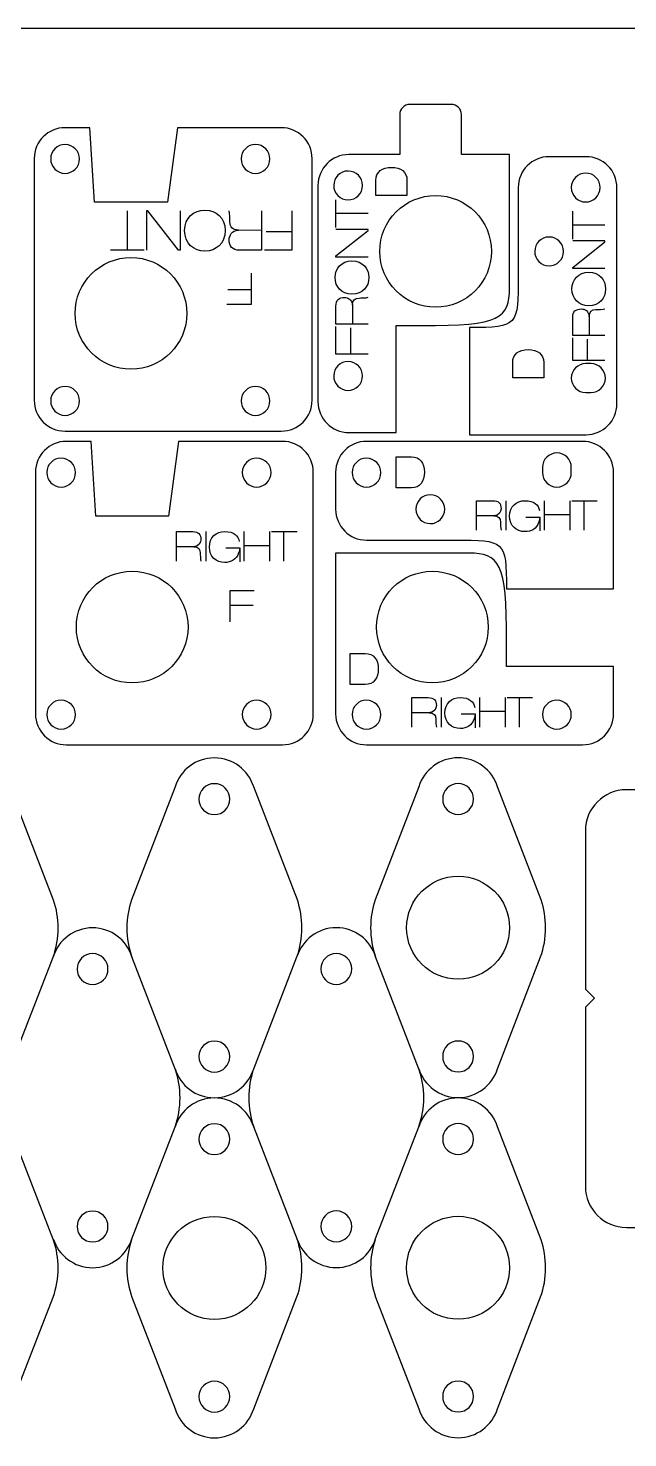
# Model space of a CAD drawing. Extents: x 16 to 1660, y 62 to 1240.
# Drawn here: x 697.8 to 744.4, y 915.9 to 1025.4 of the extents above; entities that cross this region are included whole.
import ezdxf

# ---------------------------------------------------------------- set-up
doc = ezdxf.new("R2010")
doc.units = 0
doc.layers.get('0').update_dxf_attribs({"linetype": 'CONTINUOUS'})

msp = doc.modelspace()

# ---------------------------------------------------------------- linework, layer by layer
at = {"color": 7}
for points in [[(625.826931, 1025.395178), (863.275444, 1025.395178)], [(726.675938, 1018.67716), (726.675938, 1015.576667), (722.723133, 1015.576667)], [(730.676156, 1019.476978), (727.475756, 1019.476978)], [(731.466942, 1015.576384), (731.475973, 1015.576667), (731.475973, 1018.67716)], [(702.966449, 1011.867138), (702.593351, 1017.665676), (700.6717, 1017.665676)], [(717.469849, 1017.665676), (709.394342, 1017.665676), (708.623876, 1011.867138), (702.966449, 1011.867138), (702.966449, 1011.867138)], [(698.271682, 1015.266222), (698.271682, 996.493364)], [(701.791276, 1015.234049), (701.791276, 1015.234049)], [(716.58988, 1015.234049), (716.58988, 1015.234049)], [(719.869302, 996.493364), (719.869302, 1015.266222)], [(735.219651, 1005.65712), (735.219651, 1015.576667), (731.466942, 1015.576667), (731.466942, 1015.576384)], [(741.161276, 1015.412131), (738.289382, 1015.412131)], [(720.32368, 1013.176931), (720.32368, 996.3785)], [(724.824842, 1012.397716), (724.824842, 1013.575429)], [(727.241793, 1013.575429), (727.241793, 1012.397716), (724.824842, 1012.397716), (724.824842, 1012.397716)], [(735.889929, 1013.012678), (735.888236, 1006.142824), (735.888236, 1006.142824)], [(743.561293, 996.214247), (743.561293, 1013.012113)], [(721.718704, 1009.903153), (721.718704, 1012.061024)], [(722.663867, 1012.057356), (722.663867, 1012.057356)], [(741.129102, 1011.89282), (741.129102, 1011.89282)], [(705.497982, 1011.194884), (705.497982, 1008.149142)], [(709.604033, 1011.194884), (709.604033, 1008.149142), (709.49312, 1008.149142), (707.093102, 1011.194884), (706.99376, 1011.194884), (706.99376, 1008.149142)], [(715.940204, 1011.194884), (715.940204, 1008.149142), (714.264087, 1008.149142)], [(718.302122, 1011.194884), (718.302122, 1008.149142), (716.1657, 1008.149142)], [(724.219476, 1010.988298), (721.718704, 1010.988298)], [(740.121851, 1009.011049), (740.121851, 1011.168356)], [(714.148658, 1009.706444), (714.153173, 1009.714629), (715.940204, 1009.720273)], [(724.219476, 1007.616024), (721.718704, 1007.616024), (721.718704, 1007.7069), (724.219476, 1009.677376), (724.219476, 1009.75922), (721.718704, 1009.75922)], [(742.623187, 1010.095911), (740.121569, 1010.095911)], [(718.302122, 1009.565333), (716.289031, 1009.565333)], [(742.623187, 1006.723073), (740.121569, 1006.723073), (740.121569, 1006.814231), (742.623187, 1008.785271), (742.623187, 1008.867116), (740.121569, 1008.867116)], [(706.8185, 1008.149142), (704.191576, 1008.149142)], [(711.54036, 1008.081409), (711.54036, 1008.081409)], [(738.284302, 1006.932764), (738.284302, 1006.932764)], [(715.125993, 1006.354773), (715.125993, 1003.938387), (713.243853, 1003.938387)], [(721.66226, 1006.025702), (721.66226, 1006.025702)], [(715.125993, 1005.061913), (713.322029, 1005.061913)], [(740.065971, 1005.133316), (740.065971, 1005.133316)], [(710.131507, 1003.238758), (710.131507, 1003.238758)], [(724.219476, 1002.412411), (721.718704, 1002.412411), (721.718704, 1003.789091)], [(722.997736, 1003.883353), (723.004227, 1003.879967)], [(723.003944, 1003.879967), (723.00846, 1002.412411)], [(729.467962, 1003.717124), (729.467962, 1003.717124)], [(724.219476, 1000.072224), (721.718704, 1000.072224), (721.718704, 1002.227273)], [(722.723133, 993.979329), (726.408391, 993.979329), (726.408391, 1002.306013), (729.468244, 1002.306013)], [(722.88146, 1000.072224), (722.88146, 1002.125673)], [(732.112949, 1002.133293), (732.112949, 993.814511), (741.161276, 993.814511)], [(742.623187, 1001.51946), (740.121569, 1001.51946), (740.121569, 1002.896704)], [(741.401164, 1002.990967), (741.407656, 1002.987862), (741.412171, 1001.51946)], [(742.623187, 999.580311), (740.121569, 999.580311), (740.121569, 1001.334887)], [(741.284607, 999.580311), (741.284607, 1001.233287)], [(735.458693, 998.240884), (735.458693, 999.418598)], [(737.875362, 999.418598), (737.875362, 998.240884), (735.458693, 998.240884), (735.458693, 998.240884)], [(741.545944, 999.333649), (741.138133, 999.333649)], [(722.663867, 997.259033), (722.663867, 997.259033)], [(741.130796, 997.093933), (741.538607, 997.093933), (741.538607, 997.093933)], [(701.791276, 996.434098), (701.791276, 996.434098)], [(716.589316, 996.434098), (716.589316, 996.434098)], [(700.6717, 994.093629), (717.469849, 994.093629)], [(703.060711, 987.497813), (702.687331, 993.297198), (700.766244, 993.297198)], [(717.563547, 993.297198), (709.48804, 993.297198), (708.717573, 987.497813), (703.060711, 987.497813), (703.060711, 987.497813)], [(740.894293, 993.297198), (724.096709, 993.297198)], [(726.404722, 992.10114), (727.582718, 992.10114)], [(727.582718, 989.684471), (726.404722, 989.684471), (726.404722, 992.10114), (726.404722, 992.10114)], [(737.774891, 991.282131), (737.774891, 990.874038)], [(740.014324, 990.866982), (740.014324, 991.274511), (740.014324, 991.274511)], [(698.366227, 990.896898), (698.366227, 972.124322)], [(701.485064, 990.865289), (701.485064, 990.865289)], [(716.683578, 990.865853), (716.683578, 990.865853)], [(719.963, 972.124322), (719.963, 990.896898)], [(721.696973, 990.896898), (721.696973, 988.024722)], [(725.216567, 990.865289), (725.216567, 990.865289)], [(734.975529, 981.849418), (743.293747, 981.849418), (743.293747, 990.896898)], [(730.17634, 988.020207), (730.17634, 988.020207)], [(732.653404, 986.388116), (732.653404, 988.686251), (733.918042, 988.686251)], [(734.935736, 988.686251), (734.935736, 986.388116)], [(737.922776, 986.388116), (737.922776, 988.686251)], [(739.891558, 988.686251), (739.891558, 986.388116)], [(740.048191, 988.686251), (742.029673, 988.686251)], [(741.006618, 986.388962), (741.006618, 988.665931)], [(734.004684, 987.51136), (734.001862, 987.505433), (732.653404, 987.5012)], [(736.489933, 987.415122), (737.570844, 987.415122), (737.570844, 986.337598)], [(737.922776, 987.617193), (739.89184, 987.617193)], [(709.322093, 983.988944), (709.322093, 986.286516), (710.587013, 986.286516)], [(711.604424, 986.286233), (711.604424, 983.988662)], [(714.591464, 983.988944), (714.591464, 986.286516)], [(716.560529, 986.286233), (716.560529, 983.988662)], [(716.717162, 986.286233), (718.698927, 986.286233)], [(717.675871, 983.988944), (717.675871, 986.265913)], [(724.096427, 985.625551), (730.96628, 985.623858), (730.96628, 985.623858)], [(710.673938, 985.111624), (710.670833, 985.105698), (709.322093, 985.101464)], [(713.158904, 985.015104), (714.239816, 985.015104), (714.239816, 983.93758)], [(714.591464, 985.217458), (716.560529, 985.217458)], [(721.696973, 984.620558), (721.696973, 972.124322)], [(731.61652, 984.620558), (721.696973, 984.620558), (721.696973, 984.620558)], [(713.492773, 979.283736), (713.492773, 981.700122), (715.374913, 981.700122)], [(713.492773, 980.576596), (715.296738, 980.576596)], [(710.225487, 978.869716), (710.225487, 978.869716)], [(733.556233, 978.869433), (733.556233, 978.869433)], [(743.293747, 972.124322), (743.293747, 975.809298), (734.967344, 975.809298), (734.967344, 978.869433)], [(722.821064, 976.823887), (723.998778, 976.823887)], [(723.998778, 974.407218), (722.821064, 974.407218), (722.821064, 976.823887), (722.821064, 976.823887)], [(727.627309, 971.093647), (727.627309, 973.390936), (728.891664, 973.390936)], [(729.909358, 973.390936), (729.909358, 971.093647)], [(732.896398, 971.093647), (732.896398, 973.390936)], [(734.865462, 973.390936), (734.865462, 971.093647)], [(735.021813, 973.390936), (737.003578, 973.390936)], [(735.980522, 971.093929), (735.980522, 973.370616)], [(701.485064, 972.065056), (701.485064, 972.065056)], [(716.683296, 972.065056), (716.683296, 972.065056)], [(725.216567, 972.065056), (725.216567, 972.065056)], [(728.978589, 972.216609), (728.975484, 972.2104), (727.627309, 972.205884)], [(731.463556, 972.120653), (732.544749, 972.120653), (732.544749, 971.042282)], [(732.896398, 972.323289), (734.865462, 972.323289)], [(740.01376, 972.065056), (740.01376, 972.065056)], [(700.766244, 969.724587), (717.563547, 969.724587)], [(724.096709, 969.724587), (740.894293, 969.724587)], [(699.779031, 957.662691), (696.387849, 966.446576)], [(709.219647, 966.458993), (705.827053, 957.67144)], [(718.721504, 957.67144), (715.330604, 966.455042)], [(728.16212, 966.46746), (724.769527, 957.679624)], [(737.66426, 957.679624), (734.273078, 966.463227)], [(745.310789, 966.230393), (744.30636, 966.230393)], [(713.474429, 965.503107), (713.474429, 965.503107)], [(732.417184, 965.511573), (732.417184, 965.511573)], [(741.106524, 963.030558), (741.106524, 950.7474), (741.812927, 950.040433), (741.106524, 949.334313), (741.106524, 935.430636), (741.106524, 935.430636)], [(731.217176, 959.511247), (731.217176, 959.511247)], [(696.387849, 944.543027), (699.746576, 953.232931)], [(709.25182, 944.470778), (705.861484, 953.25438)], [(715.330604, 944.551776), (718.689049, 953.241962)], [(728.194576, 944.479244), (724.803958, 953.262847)], [(734.27336, 944.560242), (737.631804, 953.249864)], [(704.005027, 952.302727), (704.005027, 952.302727)], [(722.9475, 952.311476), (722.9475, 952.311476)], [(713.474429, 945.503147), (713.474429, 945.503147)], [(732.417184, 945.511613), (732.417184, 945.511613)], [(699.779031, 931.244716), (696.387849, 940.0286)], [(705.861484, 931.351396), (709.219647, 940.041018)], [(718.721504, 931.253464), (715.330604, 940.036784)], [(724.803958, 931.35958), (728.16212, 940.049767)], [(737.663978, 931.261931), (734.272796, 940.045251)], [(713.474429, 939.085131), (713.474429, 939.085131)], [(732.417184, 939.09388), (732.417184, 939.09388)], [(712.27442, 933.085087), (712.27442, 933.085087)], [(731.217176, 933.093553), (731.217176, 933.093553)], [(704.005027, 932.302484), (704.005027, 932.302484)], [(722.9475, 932.311233), (722.9475, 932.311233)], [(744.30636, 932.230518), (770.706556, 932.230518)], [(696.387849, 918.125333), (699.746576, 926.815238)], [(705.864871, 926.808464), (709.219647, 918.129567)], [(715.330604, 918.134082), (718.689049, 926.823987)], [(724.807627, 926.816931), (728.16212, 918.138033)], [(734.273078, 918.142549), (737.631522, 926.832171)], [(713.474429, 919.085453), (713.474429, 919.085453)], [(732.417184, 919.093638), (732.417184, 919.093638)]]:
    msp.add_lwpolyline(points, dxfattribs=at)
for points in [[(727.475756, 1019.476978), (727.033796, 1019.476978), (726.675938, 1019.118556), (726.675938, 1018.67716)], [(731.475973, 1018.67716), (731.475973, 1019.118556), (731.116987, 1019.476978), (730.676156, 1019.476978)], [(700.6717, 1017.665676), (699.346102, 1017.665676), (698.271682, 1016.590691), (698.271682, 1015.266222)], [(719.869302, 1015.266222), (719.869302, 1016.590973), (718.795447, 1017.665676), (717.469849, 1017.665676)], [(700.675087, 1016.358422), (700.056456, 1016.359833), (699.553818, 1015.860582), (699.55156, 1015.242233)], [(701.791276, 1015.234049), (701.793533, 1015.852398), (701.293436, 1016.3556), (700.675087, 1016.358422)], [(715.473691, 1016.358704), (714.854778, 1016.36068), (714.352422, 1015.861147), (714.349882, 1015.242516)], [(716.58988, 1015.234049), (716.592138, 1015.852962), (716.092322, 1016.356164), (715.473691, 1016.358704)], [(699.55156, 1015.242233), (699.549302, 1014.62332), (700.048836, 1014.1204), (700.667184, 1014.119271)], [(700.667184, 1014.119271), (701.285816, 1014.116167), (701.789018, 1014.615982), (701.791276, 1015.234049)], [(714.349882, 1015.242516), (714.347624, 1014.623884), (714.847722, 1014.120964), (715.466071, 1014.119271)], [(715.466071, 1014.119271), (716.08442, 1014.116731), (716.587904, 1014.616264), (716.58988, 1015.234049)], [(722.723133, 1015.576667), (721.397818, 1015.576667), (720.32368, 1014.501964), (720.32368, 1013.176931)], [(738.289382, 1015.412131), (736.964913, 1015.412131), (735.889929, 1014.337993), (735.889929, 1013.012678)], [(743.561293, 1013.012113), (743.561293, 1014.337711), (742.486309, 1015.412131), (741.161276, 1015.412131)], [(722.671487, 1014.296789), (722.053138, 1014.299047), (721.5505, 1013.798949), (721.548242, 1013.1806)], [(723.787111, 1013.173827), (723.789933, 1013.791611), (723.291247, 1014.295096), (722.671487, 1014.296789)], [(724.824842, 1013.575429), (724.824842, 1014.24232), (725.312522, 1014.584091), (726.033318, 1014.584091)], [(726.033318, 1014.584091), (726.754396, 1014.584091), (727.241793, 1014.24232), (727.241793, 1013.575429)], [(741.137287, 1014.132536), (740.518373, 1014.134511), (740.015453, 1013.634978), (740.01376, 1013.016629)], [(742.253476, 1013.008727), (742.255169, 1013.627358), (741.755636, 1014.130278), (741.137287, 1014.132536)], [(721.548242, 1013.1806), (721.545984, 1012.562533), (722.0458, 1012.059049), (722.663867, 1012.057356)], [(722.663867, 1012.057356), (723.28278, 1012.055098), (723.785982, 1012.554913), (723.787111, 1013.173827)], [(740.01376, 1013.016629), (740.01122, 1012.397998), (740.511036, 1011.894513), (741.129102, 1011.89282)], [(741.129102, 1011.89282), (741.747451, 1011.890562), (742.250936, 1012.390378), (742.253476, 1013.008727)], [(725.127667, 1008.057138), (725.127667, 1010.454051), (727.070767, 1012.397151), (729.467962, 1012.397151)], [(729.467962, 1012.397151), (731.864593, 1012.397151), (733.807693, 1010.454051), (733.807693, 1008.057138)], [(709.962173, 1009.672296), (709.962173, 1010.678982), (710.669987, 1011.2629), (711.54036, 1011.2629)], [(711.54036, 1011.2629), (712.410733, 1011.2629), (713.118547, 1010.678982), (713.118547, 1009.672296)], [(713.478944, 1010.354709), (713.478944, 1010.465622), (713.47076, 1011.071271), (713.410647, 1011.194884)], [(713.423911, 1008.981133), (713.423911, 1009.271258), (713.620056, 1009.676811), (714.148658, 1009.706444)], [(714.153173, 1009.714629), (713.68412, 1009.718862), (713.478944, 1009.936456), (713.478944, 1010.354709)], [(711.54036, 1008.081409), (710.669987, 1008.081409), (709.962173, 1008.665327), (709.962173, 1009.672296)], [(713.118547, 1009.672296), (713.118547, 1008.665327), (712.410733, 1008.081409), (711.54036, 1008.081409)], [(714.264087, 1008.149142), (713.654487, 1008.149142), (713.423911, 1008.439549), (713.423911, 1008.981133)], [(738.292487, 1009.172762), (737.673573, 1009.17502), (737.170653, 1008.675204), (737.16896, 1008.056291)], [(739.408676, 1008.048953), (739.410369, 1008.667867), (738.910836, 1009.16994), (738.292487, 1009.172762)], [(701.45148, 1003.238758), (701.45148, 1005.635389), (703.39458, 1007.578489), (705.791776, 1007.578489)], [(705.791776, 1007.578489), (708.188971, 1007.578207), (710.131507, 1005.635107), (710.131507, 1003.238758)], [(729.467962, 1003.717124), (727.070767, 1003.717124), (725.127667, 1005.65966), (725.127667, 1008.057138)], [(733.807693, 1008.057138), (733.807693, 1005.659942), (731.864593, 1003.717124), (729.467962, 1003.717124)], [(737.16896, 1008.056291), (737.16642, 1007.438224), (737.666236, 1006.93474), (738.284302, 1006.932764)], [(738.284302, 1006.932764), (738.902651, 1006.92966), (739.405853, 1007.430322), (739.408676, 1008.048953)], [(721.66226, 1006.025702), (721.66226, 1006.740007), (722.14232, 1007.321949), (722.969231, 1007.321949)], [(722.969231, 1007.321949), (723.796142, 1007.321949), (724.275638, 1006.740007), (724.275638, 1006.025702)], [(740.065971, 1005.133316), (740.065971, 1005.847902), (740.545467, 1006.428998), (741.372378, 1006.428998)], [(741.372378, 1006.428998), (742.199289, 1006.428998), (742.678784, 1005.847902), (742.678784, 1005.133316)], [(722.969231, 1004.729173), (722.14232, 1004.729173), (721.66226, 1005.310833), (721.66226, 1006.025702)], [(724.275638, 1006.025702), (724.275638, 1005.310833), (723.796142, 1004.729173), (722.969231, 1004.729173)], [(729.468244, 1002.306013), (734.996696, 1002.306013), (735.219651, 1003.147882), (735.219651, 1005.65712)], [(735.888236, 1006.142824), (735.888236, 1002.300933), (735.888236, 1002.133293), (732.112949, 1002.133293)], [(721.718704, 1003.789091), (721.718704, 1004.289753), (721.9569, 1004.479124), (722.402247, 1004.479124)], [(722.402247, 1004.479124), (722.639878, 1004.479124), (722.973464, 1004.317693), (722.997736, 1003.883353)], [(723.004227, 1003.879967), (723.007613, 1004.265764), (723.18626, 1004.433404), (723.529442, 1004.433404)], [(723.529442, 1004.433404), (723.621164, 1004.433404), (724.118722, 1004.440742), (724.219476, 1004.489567)], [(741.372378, 1003.837069), (740.545467, 1003.837069), (740.065971, 1004.418164), (740.065971, 1005.133316)], [(742.678784, 1005.133316), (742.678784, 1004.418164), (742.199289, 1003.837069), (741.372378, 1003.837069)], [(705.791776, 998.898744), (703.39458, 998.898744), (701.45148, 1000.841562), (701.45148, 1003.238758)], [(710.131507, 1003.238758), (710.131507, 1000.841562), (708.188971, 998.898744), (705.791776, 998.898744)], [(740.121569, 1002.896704), (740.121569, 1003.397084), (740.360329, 1003.585891), (740.805111, 1003.585891)], [(740.805111, 1003.585891), (741.043307, 1003.585891), (741.376329, 1003.425307), (741.401164, 1002.990967)], [(741.407656, 1002.987862), (741.411042, 1003.373096), (741.589407, 1003.541018), (741.932871, 1003.541018)], [(741.932871, 1003.541018), (742.024029, 1003.541018), (742.521587, 1003.548073), (742.623187, 1003.59718)], [(735.458693, 999.418598), (735.458693, 1000.085771), (735.946091, 1000.427542), (736.667169, 1000.427542)], [(736.667169, 1000.427542), (737.388529, 1000.427542), (737.875362, 1000.085771), (737.875362, 999.418598)], [(722.671487, 999.498184), (722.053138, 999.501007), (721.5505, 999.000909), (721.548242, 998.382278)], [(723.787111, 998.375222), (723.789933, 998.993571), (723.291247, 999.496773), (722.671487, 999.498184)], [(741.138133, 999.333649), (740.519502, 999.335907), (740.015736, 998.836938), (740.014324, 998.217742)], [(742.661851, 998.209558), (742.664109, 998.828753), (742.164293, 999.332238), (741.545944, 999.333649)], [(721.548242, 998.382278), (721.545984, 997.763929), (722.0458, 997.261009), (722.663867, 997.259033)], [(722.663867, 997.259033), (723.28278, 997.256776), (723.785982, 997.756873), (723.787111, 998.375222)], [(740.014324, 998.217742), (740.012349, 997.598829), (740.511882, 997.095909), (741.130796, 997.093933)], [(741.538607, 997.093933), (742.156391, 997.091676), (742.659593, 997.591773), (742.661851, 998.209558)], [(700.675087, 997.558189), (700.056456, 997.560447), (699.553253, 997.061478), (699.55156, 996.442282)], [(701.791276, 996.434098), (701.793533, 997.053293), (701.293436, 997.556496), (700.675087, 997.558189)], [(715.473127, 997.558189), (714.854778, 997.560447), (714.351576, 997.061478), (714.349882, 996.442282)], [(716.589316, 996.434098), (716.591573, 997.053293), (716.091758, 997.556496), (715.473127, 997.558189)], [(698.271682, 996.493364), (698.271682, 995.168049), (699.346102, 994.093629), (700.6717, 994.093629)], [(699.55156, 996.442282), (699.549302, 995.823369), (700.048836, 995.320731), (700.667467, 995.318473)], [(700.667467, 995.318473), (701.285816, 995.316216), (701.789018, 995.816596), (701.791276, 996.434098)], [(714.349882, 996.442282), (714.347624, 995.823369), (714.847722, 995.320731), (715.466071, 995.318473)], [(715.466071, 995.318473), (716.08442, 995.316216), (716.587904, 995.816596), (716.589316, 996.434098)], [(717.469849, 994.093629), (718.795447, 994.093629), (719.869302, 995.168049), (719.869302, 996.493364)], [(720.32368, 996.3785), (720.32368, 995.053184), (721.397818, 993.979329), (722.723133, 993.979329)], [(741.161276, 993.814511), (742.486309, 993.814511), (743.561293, 994.888931), (743.561293, 996.214247)], [(700.766244, 993.297198), (699.440082, 993.297198), (698.366227, 992.222213), (698.366227, 990.896898)], [(719.963, 990.896898), (719.963, 992.222213), (718.889427, 993.297198), (717.563547, 993.297198)], [(724.096709, 993.297198), (722.771393, 993.297198), (721.696973, 992.222213), (721.696973, 990.896898)], [(743.293747, 990.896898), (743.293747, 992.222213), (742.219891, 993.297198), (740.894293, 993.297198)], [(738.8987, 992.398038), (738.279787, 992.400296), (737.776302, 991.900198), (737.774891, 991.282131)], [(740.014324, 991.274511), (740.016582, 991.892578), (739.516767, 992.396062), (738.8987, 992.398038)], [(700.369158, 991.98938), (699.750244, 991.991073), (699.247607, 991.49154), (699.245349, 990.873191)], [(701.485064, 990.865289), (701.487322, 991.48392), (700.987224, 991.987122), (700.369158, 991.98938)], [(715.567389, 991.98938), (714.948476, 991.99192), (714.446402, 991.491822), (714.443862, 990.874038)], [(716.683578, 990.865853), (716.686118, 991.484202), (716.18602, 991.987404), (715.567389, 991.98938)], [(724.100378, 991.98938), (723.482029, 991.991073), (722.979109, 991.49154), (722.977133, 990.873191)], [(725.216567, 990.865289), (725.218824, 991.48392), (724.718727, 991.987122), (724.100378, 991.98938)], [(727.582718, 992.10114), (728.249609, 992.10114), (728.59138, 991.61346), (728.59138, 990.892664)], [(699.245349, 990.873191), (699.243373, 990.254278), (699.742907, 989.751076), (700.361256, 989.750229)], [(700.361256, 989.750229), (700.979604, 989.747407), (701.482807, 990.247222), (701.485064, 990.865289)], [(714.443862, 990.874038), (714.441322, 990.254278), (714.94142, 989.75164), (715.559769, 989.750793)], [(715.559769, 989.750793), (716.178118, 989.747971), (716.681602, 990.247222), (716.683578, 990.865853)], [(722.977133, 990.873191), (722.974876, 990.254278), (723.474409, 989.751076), (724.092758, 989.750229)], [(724.092758, 989.750229), (724.711107, 989.747407), (725.214309, 990.247222), (725.216567, 990.865289)], [(728.59138, 990.892664), (728.59138, 990.171869), (728.249609, 989.684471), (727.582718, 989.684471)], [(737.774891, 990.874038), (737.772633, 990.255689), (738.271602, 989.751922), (738.890516, 989.750793)], [(738.890516, 989.750793), (739.509429, 989.748536), (740.012349, 990.248069), (740.014324, 990.866982)], [(729.059869, 989.144298), (728.441238, 989.146556), (727.938882, 988.647304), (727.936342, 988.028673)], [(730.17634, 988.020207), (730.178598, 988.638838), (729.6785, 989.14204), (729.059869, 989.144298)], [(721.696973, 988.024722), (721.696973, 986.700536), (722.770829, 985.625551), (724.096427, 985.625551)], [(727.936342, 988.028673), (727.934084, 987.410042), (728.4339, 986.907122), (729.052531, 986.905429)], [(729.052531, 986.905429), (729.67088, 986.902607), (730.1738, 987.402422), (730.17634, 988.020207)], [(733.918042, 988.686251), (734.377782, 988.686251), (734.551913, 988.467529), (734.551913, 988.058307)], [(734.551913, 988.058307), (734.551913, 987.839584), (734.404029, 987.533938), (734.004684, 987.51136)], [(735.215982, 987.485678), (735.215982, 988.245138), (735.749664, 988.686251), (736.406113, 988.686251)], [(736.406113, 988.686251), (737.123522, 988.686251), (737.45344, 988.367622), (737.53726, 987.923404)], [(734.001862, 987.505433), (734.355769, 987.502329), (734.510144, 987.337793), (734.510144, 987.022269)], [(734.510144, 987.022269), (734.510144, 986.938731), (734.516636, 986.481813), (734.561509, 986.388116)], [(736.406113, 986.286233), (735.749664, 986.286233), (735.215982, 986.7265), (735.215982, 987.485678)], [(737.490976, 987.030453), (737.331802, 986.502416), (736.885891, 986.286233), (736.406113, 986.286233)], [(737.570844, 987.415122), (737.53726, 987.147576), (737.490976, 987.030453), (737.490976, 987.030453)], [(710.587013, 986.286516), (711.046753, 986.286516), (711.220884, 986.067793), (711.220884, 985.658571)], [(711.220884, 985.658571), (711.220884, 985.439849), (711.073, 985.134484), (710.673938, 985.111624)], [(711.884953, 985.08566), (711.884953, 985.845402), (712.418636, 986.286233), (713.075084, 986.286233)], [(713.075084, 986.286233), (713.792493, 986.286233), (714.122411, 985.967604), (714.206231, 985.523387)], [(730.96628, 985.623858), (734.808171, 985.623858), (734.975529, 985.623858), (734.975529, 981.849418)], [(710.670833, 985.105698), (711.02474, 985.102311), (711.178833, 984.93834), (711.178833, 984.622533)], [(711.178833, 984.622533), (711.178833, 984.539278), (711.185607, 984.082078), (711.23048, 983.988944)], [(713.075084, 983.886216), (712.418636, 983.886216), (711.884953, 984.326482), (711.884953, 985.08566)], [(714.159947, 984.630436), (714.000773, 984.102398), (713.554862, 983.886216), (713.075084, 983.886216)], [(714.239816, 985.015104), (714.206231, 984.74784), (714.159947, 984.630436), (714.159947, 984.630436)], [(734.967344, 978.869433), (734.967344, 984.397602), (734.125758, 984.620558), (731.61652, 984.620558)], [(701.545178, 978.869716), (701.545178, 981.265782), (703.488278, 983.209447), (705.885473, 983.209447)], [(705.885473, 983.209447), (708.282669, 983.209447), (710.225487, 981.265782), (710.225487, 978.869716)], [(724.876207, 978.869433), (724.876207, 981.265782), (726.819307, 983.209447), (729.21622, 983.209447)], [(729.21622, 983.209447), (731.613416, 983.209447), (733.556233, 981.265782), (733.556233, 978.869433)], [(705.885473, 974.52942), (703.488278, 974.52942), (701.545178, 976.47252), (701.545178, 978.869716)], [(710.225487, 978.869716), (710.225487, 976.47252), (708.282669, 974.52942), (705.885473, 974.52942)], [(729.21622, 974.52942), (726.819307, 974.52942), (724.876207, 976.471956), (724.876207, 978.869433)], [(733.556233, 978.869433), (733.556233, 976.471956), (731.613416, 974.52942), (729.21622, 974.52942)], [(723.998778, 976.823887), (724.665951, 976.823887), (725.007722, 976.336489), (725.007722, 975.615411)], [(725.007722, 975.615411), (725.007722, 974.894333), (724.665951, 974.407218), (723.998778, 974.407218)], [(700.369158, 973.188864), (699.750244, 973.191687), (699.247042, 972.692153), (699.245349, 972.073804)], [(701.485064, 972.065056), (701.487322, 972.684816), (700.987224, 973.188018), (700.369158, 973.188864)], [(715.567107, 973.188864), (714.948476, 973.191687), (714.445273, 972.692153), (714.443862, 972.073804)], [(716.683296, 972.065056), (716.685271, 972.684816), (716.185456, 973.188018), (715.567107, 973.188864)], [(724.100378, 973.188864), (723.482029, 973.191122), (722.978544, 972.692153), (722.977133, 972.072958)], [(725.216567, 972.065056), (725.218824, 972.684816), (724.718727, 973.187171), (724.100378, 973.188864)], [(728.891664, 973.390936), (729.351404, 973.390936), (729.525536, 973.172496), (729.525536, 972.763556)], [(729.525536, 972.763556), (729.525536, 972.545116), (729.377651, 972.239187), (728.978589, 972.216609)], [(730.189604, 972.190927), (730.189604, 972.950669), (730.723569, 973.390936), (731.380018, 973.390936)], [(731.380018, 973.390936), (732.097427, 973.390936), (732.427344, 973.072589), (732.511164, 972.628936)], [(738.897853, 973.188864), (738.279504, 973.191122), (737.776302, 972.692153), (737.774609, 972.072958)], [(740.01376, 972.065056), (740.016018, 972.684816), (739.516484, 973.187171), (738.897853, 973.188864)], [(698.366227, 972.124322), (698.366227, 970.799289), (699.440082, 969.724587), (700.766244, 969.724587)], [(699.245349, 972.073804), (699.243373, 971.454044), (699.742907, 970.951407), (700.361538, 970.949996)], [(700.361538, 970.949996), (700.979604, 970.947738), (701.482807, 971.447271), (701.485064, 972.065056)], [(714.443862, 972.073804), (714.441322, 971.454044), (714.94142, 970.951407), (715.559769, 970.949996)], [(715.559769, 970.949996), (716.178118, 970.947738), (716.681602, 971.447271), (716.683296, 972.065056)], [(717.563547, 969.724587), (718.889427, 969.724587), (719.963, 970.799289), (719.963, 972.124322)], [(721.696973, 972.124322), (721.696973, 970.798724), (722.771393, 969.724587), (724.096709, 969.724587)], [(722.977133, 972.072958), (722.974876, 971.454044), (723.474409, 970.951407), (724.093322, 970.949431)], [(724.093322, 970.949431), (724.711107, 970.947456), (725.214309, 971.446989), (725.216567, 972.065056)], [(728.975484, 972.2104), (729.329391, 972.207296), (729.483767, 972.043042), (729.483767, 971.727518)], [(729.483767, 971.727518), (729.483767, 971.64398), (729.490258, 971.187062), (729.535413, 971.093647)], [(731.380018, 970.9912), (730.723569, 970.9912), (730.189604, 971.432031), (730.189604, 972.190927)], [(732.464316, 971.735984), (732.305424, 971.207947), (731.859513, 970.9912), (731.380018, 970.9912)], [(732.544749, 972.120653), (732.511164, 971.853107), (732.464316, 971.735984), (732.464316, 971.735984)], [(737.774609, 972.072958), (737.772351, 971.454044), (738.272167, 970.951407), (738.890798, 970.949431)], [(738.890798, 970.949431), (739.509147, 970.947456), (740.012349, 971.446989), (740.01376, 972.065056)], [(740.894293, 969.724587), (742.219891, 969.724587), (743.293747, 970.798724), (743.293747, 972.124322)], [(712.27442, 968.703789), (710.840167, 968.703789), (709.626047, 967.759473), (709.219647, 966.458993)], [(715.330604, 966.455042), (714.925333, 967.758062), (713.710367, 968.703789), (712.27442, 968.703789)], [(731.217176, 968.711691), (729.782922, 968.711691), (728.56852, 967.76794), (728.16212, 966.46746)], [(734.273078, 966.463227), (733.867807, 967.766247), (732.65284, 968.711691), (731.217176, 968.711691)], [(712.27442, 966.702833), (711.612044, 966.702833), (711.074411, 966.165764), (711.074411, 965.503107)], [(713.474429, 965.503107), (713.474429, 966.165764), (712.937642, 966.702833), (712.27442, 966.702833)], [(731.217176, 966.711018), (730.554518, 966.711018), (730.017167, 966.173949), (730.017167, 965.511573)], [(732.417184, 965.511573), (732.417184, 966.173949), (731.880116, 966.711018), (731.217176, 966.711018)], [(744.30636, 966.230393), (742.539084, 966.230393), (741.106524, 964.798398), (741.106524, 963.030558)], [(711.074411, 965.503107), (711.074411, 964.840167), (711.612044, 964.303098), (712.27442, 964.303098)], [(712.27442, 964.303098), (712.937642, 964.303098), (713.474429, 964.839884), (713.474429, 965.503107)], [(730.017167, 965.511573), (730.017167, 964.848351), (730.554518, 964.311564), (731.217176, 964.311564)], [(731.217176, 964.311564), (731.880116, 964.311564), (732.417184, 964.848351), (732.417184, 965.511573)], [(727.216958, 955.511311), (727.216958, 957.720264), (729.007658, 959.511247), (731.217176, 959.511247)], [(731.217176, 959.511247), (733.425847, 959.511247), (735.216547, 957.720264), (735.216547, 955.511311)], [(700.131809, 955.49466), (700.131809, 956.252427), (700.007913, 956.981689), (699.779031, 957.662691)], [(705.827053, 957.67144), (705.598171, 956.99072), (705.47484, 956.261458), (705.47484, 955.503409)], [(719.074282, 955.503409), (719.074282, 956.261458), (718.950387, 956.99072), (718.721504, 957.67144)], [(724.769527, 957.679624), (724.540644, 956.998904), (724.417313, 956.26936), (724.417313, 955.511593)], [(738.017038, 955.511593), (738.017038, 956.26936), (737.893142, 956.998904), (737.66426, 957.679624)], [(699.746576, 953.232931), (699.996342, 953.94018), (700.131809, 954.701333), (700.131809, 955.49466)], [(702.805018, 955.503127), (701.371047, 955.503127), (700.156644, 954.558811), (699.749962, 953.258049)], [(705.861484, 953.25438), (705.455931, 954.556271), (704.241247, 955.503127), (702.805018, 955.503127)], [(705.47484, 955.503409), (705.47484, 954.70472), (705.612, 953.938487), (705.864871, 953.22644)], [(718.689049, 953.241962), (718.938816, 953.949211), (719.074282, 954.710364), (719.074282, 955.503409)], [(721.747491, 955.511311), (720.31352, 955.511311), (719.099118, 954.567842), (718.692718, 953.266798)], [(724.803958, 953.262847), (724.398404, 954.565302), (723.18372, 955.511311), (721.747491, 955.511311)], [(724.417313, 955.511593), (724.417313, 954.713187), (724.554473, 953.946671), (724.807627, 953.234624)], [(731.217176, 951.511376), (729.007658, 951.511376), (727.216958, 953.302358), (727.216958, 955.511311)], [(735.216547, 955.511311), (735.216547, 953.302358), (733.425847, 951.511376), (731.217176, 951.511376)], [(737.631804, 953.249864), (737.881571, 953.957396), (738.017038, 954.718267), (738.017038, 955.511593)], [(702.805582, 953.501889), (702.142642, 953.501889), (701.605291, 952.965102), (701.605291, 952.302727)], [(704.005027, 952.302727), (704.005027, 952.965102), (703.467958, 953.501889), (702.805582, 953.501889)], [(721.748056, 953.510356), (721.085116, 953.510356), (720.547764, 952.973287), (720.547764, 952.311476)], [(722.9475, 952.311476), (722.9475, 952.973287), (722.410149, 953.510356), (721.748056, 953.510356)], [(701.605291, 952.302727), (701.605291, 951.639504), (702.142642, 951.102718), (702.805582, 951.102718)], [(702.805582, 951.102718), (703.467958, 951.102718), (704.005027, 951.639504), (704.005027, 952.302727)], [(720.547764, 952.311476), (720.547764, 951.647689), (721.085116, 951.111184), (721.748056, 951.111184)], [(721.748056, 951.111184), (722.410149, 951.111184), (722.9475, 951.647689), (722.9475, 952.311476)], [(712.27442, 946.703156), (711.612044, 946.703156), (711.074411, 946.165522), (711.074411, 945.503147)], [(713.474429, 945.503147), (713.474429, 946.165522), (712.937642, 946.703156), (712.27442, 946.703156)], [(731.217176, 946.711622), (730.554518, 946.711622), (730.017167, 946.174553), (730.017167, 945.511613)], [(732.417184, 945.511613), (732.417184, 946.174553), (731.880116, 946.711622), (731.217176, 946.711622)], [(711.074411, 945.503147), (711.074411, 944.840207), (711.612044, 944.303138), (712.27442, 944.303138)], [(712.27442, 944.303138), (712.937642, 944.303138), (713.474429, 944.840207), (713.474429, 945.503147)], [(730.017167, 945.511613), (730.017167, 944.848956), (730.554518, 944.311887), (731.217176, 944.311887)], [(731.217176, 944.311887), (731.880116, 944.311887), (732.417184, 944.848956), (732.417184, 945.511613)], [(709.219647, 944.54726), (709.625764, 943.246498), (710.840167, 942.302747), (712.27442, 942.302747)], [(709.605162, 942.302464), (709.605162, 943.060513), (709.480984, 943.789493), (709.25182, 944.470778)], [(712.27442, 942.302747), (713.710367, 942.302747), (714.925333, 943.248756), (715.330604, 944.551776)], [(715.300124, 944.479244), (715.071524, 943.798524), (714.947347, 943.069262), (714.947347, 942.311496)], [(728.162402, 944.555727), (728.56852, 943.254682), (729.783204, 942.311213), (731.217458, 942.311213)], [(728.547918, 942.311496), (728.547918, 943.069262), (728.423458, 943.798524), (728.194576, 944.479244)], [(731.217458, 942.311213), (732.653122, 942.311213), (733.868089, 943.257222), (734.27336, 944.560242)], [(709.219647, 940.041018), (709.469131, 940.748267), (709.605162, 941.509702), (709.605162, 942.302464)], [(712.27442, 942.285813), (710.840167, 942.285813), (709.626047, 941.341498), (709.219647, 940.041018)], [(715.330604, 940.036784), (714.925333, 941.340369), (713.710367, 942.285813), (712.27442, 942.285813)], [(714.947347, 942.311496), (714.947347, 941.512524), (715.085071, 940.746573), (715.338224, 940.034244)], [(731.216893, 942.293998), (729.78264, 942.293998), (728.568238, 941.350247), (728.161838, 940.049767)], [(728.16212, 940.049767), (728.411604, 940.756733), (728.547918, 941.517887), (728.547918, 942.311496)], [(734.272796, 940.045251), (733.867524, 941.348271), (732.652558, 942.293998), (731.216893, 942.293998)], [(712.27442, 940.284576), (711.612044, 940.284576), (711.074411, 939.748071), (711.074411, 939.085131)], [(713.474429, 939.085131), (713.474429, 939.748071), (712.937642, 940.284576), (712.27442, 940.284576)], [(731.217176, 940.293324), (730.554518, 940.293324), (730.017167, 939.755973), (730.017167, 939.09388)], [(732.417184, 939.09388), (732.417184, 939.755973), (731.880116, 940.293324), (731.217176, 940.293324)], [(711.074411, 939.085131), (711.074411, 938.421909), (711.612044, 937.885404), (712.27442, 937.885404)], [(712.27442, 937.885404), (712.937642, 937.885404), (713.474429, 938.421909), (713.474429, 939.085131)], [(730.017167, 939.09388), (730.017167, 938.43094), (730.554518, 937.893589), (731.217176, 937.893589)], [(731.217176, 937.893589), (731.880116, 937.893589), (732.417184, 938.43094), (732.417184, 939.09388)], [(741.106524, 935.430636), (741.106524, 933.663078), (742.539084, 932.230518), (744.30636, 932.230518)], [(702.805582, 933.502493), (702.142642, 933.502493), (701.605291, 932.965424), (701.605291, 932.302484)], [(704.005027, 932.302484), (704.005027, 932.965424), (703.467958, 933.502493), (702.805582, 933.502493)], [(708.274484, 929.085433), (708.274484, 931.294104), (710.065184, 933.085087), (712.27442, 933.085087)], [(712.27442, 933.085087), (714.483373, 933.085087), (716.274073, 931.293822), (716.274073, 929.085433)], [(721.748056, 933.511242), (721.085116, 933.511242), (720.547764, 932.973609), (720.547764, 932.311233)], [(722.9475, 932.311233), (722.9475, 932.973609), (722.410149, 933.511242), (721.748056, 933.511242)], [(727.216958, 929.094464), (727.216958, 931.302853), (729.007658, 933.093553), (731.217176, 933.093553)], [(731.217176, 933.093553), (733.425847, 933.093553), (735.216547, 931.303136), (735.216547, 929.094464)], [(701.605291, 932.302484), (701.605291, 931.639827), (702.142642, 931.102476), (702.805582, 931.102476)], [(702.805582, 931.102476), (703.467958, 931.102476), (704.005027, 931.639827), (704.005027, 932.302484)], [(720.547764, 932.311233), (720.547764, 931.648576), (721.085116, 931.11066), (721.748056, 931.11066)], [(721.748056, 931.11066), (722.410149, 931.11066), (722.9475, 931.648576), (722.9475, 932.311233)], [(699.749962, 931.346598), (700.156644, 930.046118), (701.371047, 929.102367), (702.805018, 929.102367)], [(700.131809, 929.076402), (700.131809, 929.835016), (700.007913, 930.564278), (699.779031, 931.244716)], [(702.805018, 929.102367), (704.241247, 929.102367), (705.456213, 930.048376), (705.861484, 931.351396)], [(705.827053, 931.253464), (705.598171, 930.572462), (705.47484, 929.8432), (705.47484, 929.085433)], [(718.692718, 931.355064), (719.099118, 930.054584), (720.31352, 929.110833), (721.747491, 929.110833)], [(719.074282, 929.085433), (719.074282, 929.8432), (718.950387, 930.572462), (718.721504, 931.253464)], [(721.747491, 929.110833), (723.18372, 929.110833), (724.398404, 930.05656), (724.803958, 931.35958)], [(724.769527, 931.261931), (724.540644, 930.580929), (724.417313, 929.851667), (724.417313, 929.094182)], [(738.016756, 929.094182), (738.016756, 929.851667), (737.89286, 930.580929), (737.663978, 931.261931)], [(699.746576, 926.815238), (699.996342, 927.522487), (700.131809, 928.28364), (700.131809, 929.076402)], [(705.47484, 929.085433), (705.47484, 928.286744), (705.612, 927.520511), (705.864871, 926.808464)], [(712.27442, 925.084933), (710.065184, 925.084933), (708.274484, 926.876198), (708.274484, 929.085433)], [(716.274073, 929.085433), (716.274073, 926.876198), (714.483373, 925.084933), (712.27442, 925.084933)], [(718.689049, 926.823987), (718.938816, 927.530671), (719.074282, 928.292389), (719.074282, 929.085433)], [(724.417313, 929.094182), (724.417313, 928.294929), (724.554473, 927.528978), (724.807627, 926.816931)], [(731.217176, 925.094247), (729.007658, 925.094247), (727.216958, 926.884664), (727.216958, 929.094464)], [(735.216547, 929.094464), (735.216547, 926.884664), (733.425847, 925.094247), (731.217176, 925.094247)], [(737.631522, 926.832171), (737.881289, 927.539702), (738.016756, 928.300573), (738.016756, 929.094182)], [(712.27442, 920.285462), (711.612044, 920.285462), (711.074411, 919.747829), (711.074411, 919.085453)], [(713.474429, 919.085453), (713.474429, 919.747829), (712.937642, 920.285462), (712.27442, 920.285462)], [(731.217176, 920.293647), (730.554518, 920.293647), (730.017167, 919.756578), (730.017167, 919.093638)], [(732.417184, 919.093638), (732.417184, 919.756578), (731.880116, 920.293647), (731.217176, 920.293647)], [(711.074411, 919.085453), (711.074411, 918.422796), (711.612044, 917.885444), (712.27442, 917.885444)], [(712.27442, 917.885444), (712.937642, 917.885444), (713.474429, 918.422796), (713.474429, 919.085453)], [(730.017167, 919.093638), (730.017167, 918.43098), (730.554518, 917.893629), (731.217176, 917.893629)], [(731.217176, 917.893629), (731.880116, 917.893629), (732.417184, 918.431262), (732.417184, 919.093638)], [(709.219647, 918.129567), (709.625764, 916.828804), (710.840167, 915.884771), (712.27442, 915.884771)], [(712.27442, 915.884771), (713.710367, 915.884771), (714.925333, 916.83078), (715.330604, 918.134082)], [(728.16212, 918.138033), (728.568238, 916.836989), (729.782922, 915.89352), (731.217176, 915.89352)], [(731.217176, 915.89352), (732.65284, 915.89352), (733.867807, 916.839529), (734.273078, 918.142549)]]:
    msp.add_open_spline(points, degree=3, dxfattribs=at)

doc.saveas('drawing.dxf')
